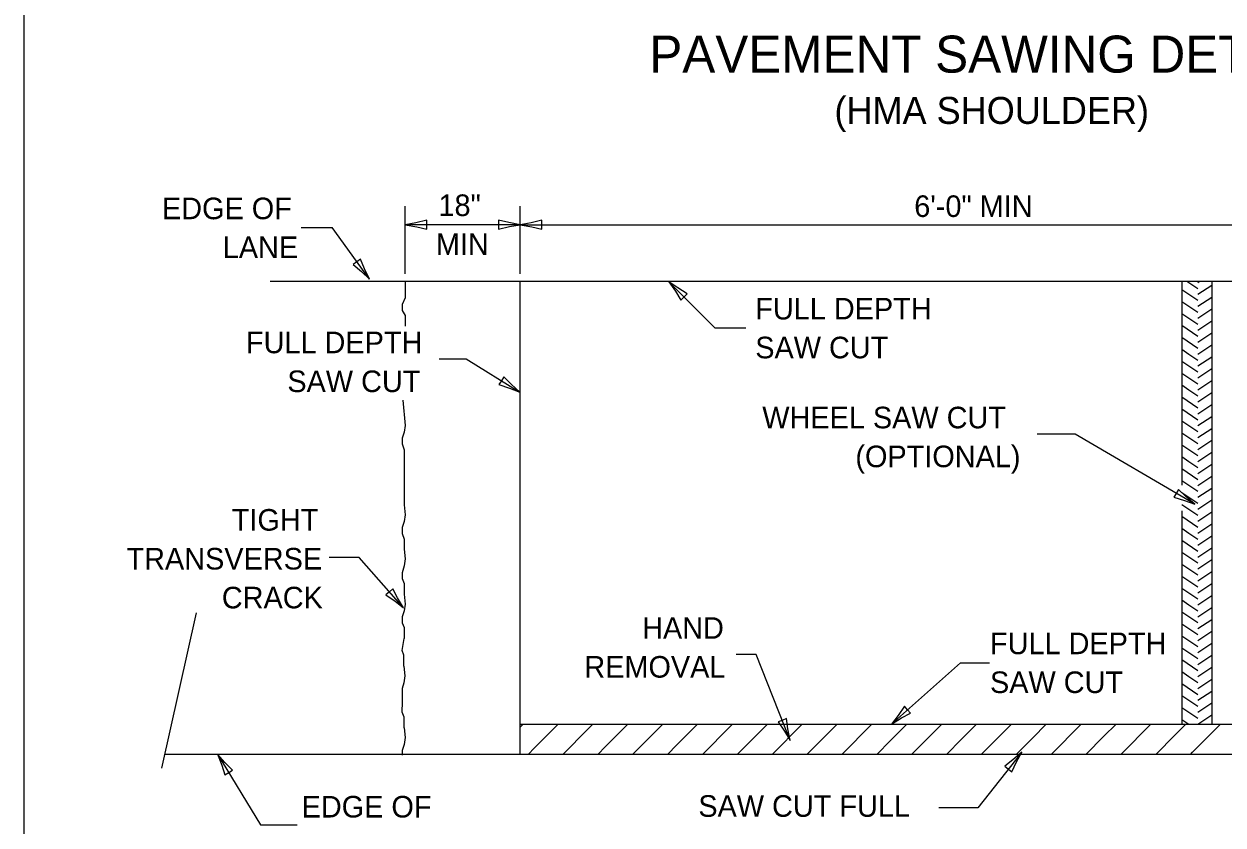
# Model space of a CAD drawing. Extents: x 2261917 to 2263177, y -3123772 to -3123372.
# Drawn here: x 2261916.7 to 2262072.3, y -3123580.9 to -3123477 of the extents above; entities that cross this region are included whole.
import ezdxf

# ---------------------------------------------------------------- set-up
doc = ezdxf.new("R2010")
doc.units = 0
for name, color, linetype in [('Default', 7, 'Continuous'), ('RD_Pr_Roadway_Dimensions', 7, 'Continuous'), ('RD_Pr_Roadway_Items', 7, 'Continuous'), ('RD_Pr_Roadway_Notes', 7, 'Continuous')]:
    doc.layers.add(name, color=color, linetype=linetype)

msp = doc.modelspace()

# ---------------------------------------------------------------- linework, layer by layer
at = {"layer": 'Default'}
msp.add_lwpolyline([(2261916.73, -3123771.81), (2262546.73, -3123771.81), (2262546.73, -3123371.81), (2261916.73, -3123371.81)], close=True, dxfattribs=at)
at = {"layer": 'RD_Pr_Roadway_Dimensions'}
for p, q in [((2261966.2, -3123509.4), (2261966.2, -3123500.63)), ((2261981.13, -3123509.4), (2261981.13, -3123500.63)), ((2261981.13, -3123503.03), (2261966.2, -3123503.03)), ((2261981.13, -3123503.03), (2262103.64, -3123503.03))]:
    msp.add_line(p, q, dxfattribs=at)
for points in [[(2261969, -3123503.61), (2261969, -3123503.03), (2261969, -3123502.44), (2261967.6, -3123502.79), (2261966.2, -3123503.03), (2261967.7, -3123503.3)], [(2261978.33, -3123502.44), (2261978.33, -3123503.03), (2261978.33, -3123503.61), (2261979.73, -3123503.27), (2261981.13, -3123503.03), (2261979.63, -3123502.76)], [(2261983.92, -3123503.61), (2261983.93, -3123503.03), (2261983.93, -3123502.44), (2261982.53, -3123502.79), (2261981.13, -3123503.03), (2261982.62, -3123503.3)], [(2261983.92, -3123503.61), (2261983.93, -3123503.03), (2261983.93, -3123502.44), (2261982.53, -3123502.79), (2261981.13, -3123503.03), (2261982.62, -3123503.3)]]:
    msp.add_lwpolyline(points, close=True, dxfattribs=at)
at = {"layer": 'RD_Pr_Roadway_Items'}
for p, q in [((2261948.66, -3123510.34), (2261981.12, -3123510.34)), ((2261981.12, -3123571.72), (2261981.12, -3123510.34)), ((2261981.12, -3123510.34), (2262103.61, -3123510.34)), ((2262066.97, -3123510.34), (2262066.97, -3123536.83)), ((2262067.64, -3123510.34), (2262067.91, -3123510.51)), ((2262067.91, -3123510.51), (2262069.07, -3123511.29)), ((2262069.07, -3123510.51), (2262069.33, -3123510.34)), ((2262069.07, -3123512.06), (2262070.87, -3123510.86)), ((2262070.87, -3123510.34), (2262070.87, -3123567.81)), ((2262066.97, -3123511.43), (2262069.07, -3123512.83)), ((2262069.07, -3123513.61), (2262070.87, -3123512.41)), ((2262066.97, -3123512.98), (2262069.07, -3123514.38)), ((2262069.07, -3123515.16), (2262070.87, -3123513.95)), ((2262066.97, -3123514.53), (2262067.91, -3123515.16)), ((2262067.91, -3123515.16), (2262069.07, -3123515.93)), ((2262069.07, -3123516.71), (2262070.87, -3123515.5)), ((2262066.97, -3123516.08), (2262069.07, -3123517.48)), ((2262069.07, -3123518.25), (2262070.87, -3123517.05)), ((2262066.97, -3123517.63), (2262069.07, -3123519.03)), ((2262069.07, -3123519.8), (2262070.87, -3123518.6)), ((2262066.97, -3123519.18), (2262067.91, -3123519.8)), ((2262067.91, -3123519.8), (2262069.07, -3123520.58)), ((2262069.07, -3123521.35), (2262070.87, -3123520.15)), ((2262066.97, -3123520.72), (2262069.07, -3123522.13)), ((2262069.07, -3123522.9), (2262070.87, -3123521.7)), ((2262066.97, -3123522.27), (2262069.07, -3123523.67)), ((2262069.07, -3123524.45), (2262070.87, -3123523.25)), ((2262066.97, -3123523.82), (2262067.91, -3123524.45)), ((2262067.91, -3123524.45), (2262069.07, -3123525.22)), ((2262069.07, -3123526), (2262070.87, -3123524.79)), ((2262066.97, -3123525.37), (2262069.07, -3123526.77)), ((2262069.07, -3123527.55), (2262070.87, -3123526.34)), ((2262066.97, -3123526.92), (2262069.07, -3123528.32)), ((2262069.07, -3123529.09), (2262070.87, -3123527.89)), ((2262066.97, -3123528.47), (2262067.91, -3123529.09)), ((2262067.91, -3123529.09), (2262069.07, -3123529.87)), ((2262069.07, -3123530.64), (2262070.87, -3123529.44)), ((2262066.97, -3123530.02), (2262069.07, -3123531.42)), ((2262069.07, -3123532.19), (2262070.87, -3123530.99)), ((2262066.97, -3123531.56), (2262069.07, -3123532.97)), ((2262069.07, -3123533.74), (2262070.87, -3123532.54)), ((2262066.97, -3123533.11), (2262067.91, -3123533.74)), ((2262067.91, -3123533.74), (2262069.07, -3123534.51)), ((2262069.07, -3123535.29), (2262070.87, -3123534.08)), ((2262066.97, -3123534.66), (2262069.07, -3123536.06)), ((2262069.07, -3123536.84), (2262070.87, -3123535.63)), ((2262066.97, -3123536.21), (2262069.07, -3123537.61)), ((2262069.07, -3123538.38), (2262070.87, -3123537.18)), ((2262066.97, -3123537.76), (2262067.91, -3123538.38)), ((2262067.91, -3123538.38), (2262069.07, -3123539.16)), ((2262069.07, -3123539.93), (2262070.87, -3123538.73)), ((2262066.97, -3123539.31), (2262069.07, -3123540.71)), ((2262066.97, -3123540.12), (2262066.97, -3123567.81)), ((2262069.07, -3123541.48), (2262070.87, -3123540.28)), ((2262066.97, -3123540.85), (2262069.07, -3123542.26)), ((2262069.07, -3123543.03), (2262070.87, -3123541.83)), ((2262066.97, -3123542.4), (2262067.91, -3123543.03)), ((2262067.91, -3123543.03), (2262069.07, -3123543.8)), ((2262069.07, -3123544.58), (2262070.87, -3123543.37)), ((2262066.97, -3123543.95), (2262069.07, -3123545.35)), ((2262069.07, -3123546.13), (2262070.87, -3123544.92)), ((2262066.97, -3123545.5), (2262069.07, -3123546.9)), ((2262069.07, -3123547.68), (2262070.87, -3123546.47)), ((2262066.97, -3123547.05), (2262067.91, -3123547.68)), ((2262067.91, -3123547.68), (2262069.07, -3123548.45)), ((2262069.07, -3123549.22), (2262070.87, -3123548.02)), ((2262066.97, -3123548.6), (2262069.07, -3123550)), ((2262069.07, -3123550.77), (2262070.87, -3123549.57)), ((2262066.97, -3123550.15), (2262069.07, -3123551.55)), ((2262069.07, -3123552.32), (2262070.87, -3123551.12)), ((2262066.97, -3123551.69), (2262067.91, -3123552.32)), ((2262067.91, -3123552.32), (2262069.07, -3123553.1)), ((2262069.07, -3123553.87), (2262070.87, -3123552.67)), ((2261934.63, -3123573.49), (2261939.1, -3123553.36)), ((2262066.97, -3123553.24), (2262069.07, -3123554.64)), ((2262069.07, -3123555.42), (2262070.87, -3123554.21)), ((2262066.97, -3123554.79), (2262069.07, -3123556.19)), ((2262069.07, -3123556.97), (2262070.87, -3123555.76)), ((2262066.97, -3123556.34), (2262067.91, -3123556.97)), ((2262067.91, -3123556.97), (2262069.07, -3123557.74)), ((2262069.07, -3123558.52), (2262070.87, -3123557.31)), ((2262066.97, -3123557.89), (2262069.07, -3123559.29)), ((2262069.07, -3123560.06), (2262070.87, -3123558.86)), ((2262066.97, -3123559.44), (2262069.07, -3123560.84)), ((2262069.07, -3123561.61), (2262070.87, -3123560.41)), ((2262066.97, -3123560.99), (2262067.91, -3123561.61)), ((2262067.91, -3123561.61), (2262069.07, -3123562.39)), ((2262069.07, -3123563.16), (2262070.87, -3123561.96)), ((2262066.97, -3123562.53), (2262069.07, -3123563.94)), ((2262069.07, -3123564.71), (2262070.87, -3123563.51)), ((2262066.97, -3123564.08), (2262069.07, -3123565.48)), ((2262069.07, -3123566.26), (2262070.87, -3123565.05)), ((2262066.97, -3123565.63), (2262067.91, -3123566.26)), ((2262067.91, -3123566.26), (2262069.07, -3123567.03)), ((2262069.07, -3123567.81), (2262070.87, -3123566.6)), ((2261981.12, -3123567.81), (2262103.61, -3123567.81)), ((2261981.12, -3123568.21), (2261981.52, -3123567.81)), ((2261982.98, -3123570.88), (2261986.05, -3123567.81)), ((2261986.66, -3123571.72), (2261989.95, -3123568.43)), ((2261989.95, -3123568.43), (2261990.57, -3123567.81)), ((2261992.21, -3123570.69), (2261995.1, -3123567.81)), ((2261995.71, -3123571.72), (2261999.19, -3123568.24)), ((2261999.19, -3123568.24), (2261999.62, -3123567.81)), ((2262001.45, -3123570.5), (2262004.15, -3123567.81)), ((2262004.76, -3123571.72), (2262008.42, -3123568.05)), ((2262008.42, -3123568.05), (2262008.67, -3123567.81)), ((2262010.69, -3123570.32), (2262013.2, -3123567.81)), ((2262013.81, -3123571.72), (2262017.66, -3123567.87)), ((2262017.66, -3123567.87), (2262017.72, -3123567.81)), ((2262019.92, -3123570.13), (2262022.25, -3123567.81)), ((2262022.86, -3123571.72), (2262026.77, -3123567.81)), ((2262029.16, -3123569.94), (2262031.3, -3123567.81)), ((2262031.91, -3123571.72), (2262035.82, -3123567.81)), ((2262038.4, -3123569.75), (2262040.34, -3123567.81)), ((2262040.96, -3123571.72), (2262044.87, -3123567.81)), ((2262047.64, -3123569.57), (2262049.39, -3123567.81)), ((2262050.01, -3123571.72), (2262053.92, -3123567.81)), ((2262056.87, -3123569.38), (2262058.44, -3123567.81)), ((2262059.14, -3123571.64), (2262062.97, -3123567.81)), ((2262066.11, -3123569.19), (2262067.49, -3123567.81)), ((2262066.97, -3123567.18), (2262067.91, -3123567.81)), ((2262068.37, -3123571.45), (2262072.02, -3123567.81)), ((2262018.34, -3123571.72), (2262019.92, -3123570.13)), ((2262027.39, -3123571.72), (2262029.16, -3123569.94)), ((2262036.44, -3123571.72), (2262038.4, -3123569.75)), ((2262045.49, -3123571.72), (2262047.64, -3123569.57)), ((2262054.54, -3123571.72), (2262056.87, -3123569.38)), ((2262063.59, -3123571.72), (2262066.11, -3123569.19)), ((2261981.12, -3123571.72), (2261935.03, -3123571.72)), ((2262103.61, -3123571.72), (2261981.12, -3123571.72)), ((2261982.14, -3123571.72), (2261982.98, -3123570.88)), ((2261991.19, -3123571.72), (2261992.21, -3123570.69)), ((2262000.24, -3123571.72), (2262001.45, -3123570.5)), ((2262009.29, -3123571.72), (2262010.69, -3123570.32)), ((2262059.06, -3123571.72), (2262059.14, -3123571.64)), ((2262068.11, -3123571.72), (2262068.37, -3123571.45))]:
    msp.add_line(p, q, dxfattribs=at)
for points in [[(2261966.21, -3123510.34), (2261966.21, -3123511.61), (2261966.21, -3123512.5), (2261965.82, -3123513.39), (2261965.82, -3123514.16), (2261966.21, -3123514.79), (2261966.21, -3123515.56), (2261966.21, -3123516.19)], [(2261965.88, -3123525.77), (2261966.21, -3123529.06), (2261966.08, -3123529.95), (2261965.82, -3123530.71), (2261965.82, -3123531.47), (2261966.08, -3123532.24), (2261966.08, -3123532.88), (2261966.08, -3123539.37)], [(2261966.08, -3123539.37), (2261966.21, -3123540.64), (2261966.08, -3123541.53), (2261965.82, -3123542.3), (2261965.82, -3123543.06), (2261966.08, -3123543.83), (2261966.08, -3123544.46), (2261966.08, -3123545.1)], [(2261966.08, -3123545.1), (2261966.21, -3123546.37), (2261966.08, -3123547.27), (2261965.82, -3123548.16), (2261965.82, -3123548.92), (2261966.08, -3123549.56), (2261966.08, -3123550.32), (2261966.08, -3123550.96)], [(2261966.08, -3123550.96), (2261966.21, -3123552.23), (2261966.08, -3123553.12), (2261965.82, -3123553.89), (2261965.82, -3123554.65), (2261966.08, -3123555.29), (2261966.08, -3123556.05), (2261966.08, -3123556.69)], [(2261966.04, -3123560.27), (2261966.04, -3123559.64), (2261966.04, -3123558.87), (2261965.79, -3123558.24), (2261966.08, -3123556.69)], [(2261966.04, -3123560.27), (2261966.17, -3123561.55), (2261966.04, -3123562.44), (2261965.79, -3123563.2), (2261965.83, -3123565.56)], [(2261966.08, -3123568.28), (2261966.08, -3123567.64), (2261966.08, -3123566.88), (2261965.82, -3123566.24), (2261965.82, -3123565.6)], [(2261966.08, -3123568.28), (2261966.21, -3123569.55), (2261966.08, -3123570.44), (2261965.82, -3123571.21), (2261965.82, -3123571.84)]]:
    msp.add_lwpolyline(points, dxfattribs=at)
at = {"layer": 'RD_Pr_Roadway_Notes'}
for p, q in [((2261952.7, -3123503.4), (2261956.71, -3123503.4)), ((2261961.55, -3123510.11), (2261956.71, -3123503.4)), ((2262000.41, -3123510.43), (2262006.38, -3123516.39)), ((2262006.38, -3123516.39), (2262010.39, -3123516.39)), ((2261970.6, -3123520.44), (2261974.11, -3123520.44)), ((2261974.11, -3123520.44), (2261981.06, -3123524.75)), ((2262053.14, -3123530.2), (2262048.23, -3123530.2)), ((2262068.65, -3123539.29), (2262053.14, -3123530.2)), ((2261960.23, -3123546.18), (2261956.35, -3123546.18)), ((2261966, -3123552.73), (2261960.23, -3123546.18)), ((2262011.75, -3123558.76), (2262009.16, -3123558.76)), ((2262016.16, -3123569.91), (2262011.75, -3123558.76)), ((2262029.3, -3123567.79), (2262038.26, -3123559.83)), ((2262038.26, -3123559.83), (2262042.02, -3123559.83)), ((2261941.85, -3123571.7), (2261947.44, -3123580.87)), ((2262046.2, -3123571.42), (2262040.51, -3123578.65)), ((2262040.51, -3123578.65), (2262035.46, -3123578.65)), ((2261947.44, -3123580.87), (2261952.17, -3123580.87))]:
    msp.add_line(p, q, dxfattribs=at)
for points in [[(2261960.39, -3123507.5), (2261959.91, -3123507.84), (2261959.44, -3123508.18), (2261960.54, -3123509.12), (2261961.55, -3123510.11), (2261960.9, -3123508.74)], [(2262001.97, -3123512.82), (2262002.39, -3123512.4), (2262002.8, -3123511.99), (2262001.57, -3123511.24), (2262000.41, -3123510.43), (2262001.27, -3123511.67)], [(2261978.99, -3123522.77), (2261978.68, -3123523.27), (2261978.37, -3123523.77), (2261979.74, -3123524.21), (2261981.06, -3123524.75), (2261979.94, -3123523.73)], [(2262066.53, -3123537.37), (2262066.24, -3123537.88), (2262065.94, -3123538.38), (2262067.32, -3123538.79), (2262068.65, -3123539.29), (2262067.5, -3123538.3)], [(2261964.59, -3123550.24), (2261964.15, -3123550.63), (2261963.71, -3123551.02), (2261964.89, -3123551.84), (2261966, -3123552.73), (2261965.21, -3123551.43)], [(2262031.78, -3123566.37), (2262031.39, -3123565.93), (2262031, -3123565.49), (2262030.18, -3123566.68), (2262029.3, -3123567.79), (2262030.59, -3123567)], [(2262015.67, -3123567.09), (2262015.13, -3123567.31), (2262014.58, -3123567.52), (2262015.42, -3123568.7), (2262016.16, -3123569.91), (2262015.86, -3123568.42)], [(2261942.8, -3123574.39), (2261943.3, -3123574.09), (2261943.8, -3123573.79), (2261942.78, -3123572.77), (2261941.85, -3123571.7), (2261942.39, -3123573.12)], [(2262044.01, -3123573.25), (2262044.47, -3123573.62), (2262044.93, -3123573.98), (2262045.53, -3123572.67), (2262046.2, -3123571.42), (2262045.07, -3123572.42)]]:
    msp.add_lwpolyline(points, close=True, dxfattribs=at)

# ---------------------------------------------------------------- texts
at = {"layer": 'RD_Pr_Roadway_Dimensions'}
for s, p in [('18"', (2261970.52, -3123501.91)), ('6\'-0" MIN', (2262032.26, -3123502.03)), ('MIN', (2261970.18, -3123506.95))]:
    msp.add_text(s, height=2.8, dxfattribs=at).set_placement(p)
at = {"layer": 'RD_Pr_Roadway_Notes'}
for s, height, p in [('PAVEMENT SAWING DETAIL', 4.8, (2261997.88, -3123483.31)), ('(HMA SHOULDER)', 3.5, (2262021.9, -3123489.96)), ('EDGE OF', 2.8, (2261934.64, -3123502.32)), ('LANE', 2.8, (2261942.53, -3123507.36)), ('FULL DEPTH', 2.8, (2262011.63, -3123515.32)), ('FULL DEPTH', 2.8, (2261945.54, -3123519.7)), ('SAW CUT', 2.8, (2262011.63, -3123520.36)), ('SAW CUT', 2.8, (2261950.91, -3123524.74)), ('WHEEL SAW CUT', 2.8, (2262012.54, -3123529.44)), ('(OPTIONAL)', 2.8, (2262024.62, -3123534.48)), ('TIGHT', 2.8, (2261943.7, -3123542.71)), ('TRANSVERSE', 2.8, (2261930.04, -3123547.75)), ('CRACK', 2.8, (2261942.41, -3123552.79)), ('HAND', 2.8, (2261996.95, -3123556.73)), ('FULL DEPTH', 2.8, (2262042.09, -3123558.73)), ('REMOVAL', 2.8, (2261989.45, -3123561.77)), ('SAW CUT', 2.8, (2262042.09, -3123563.77)), ('EDGE OF', 2.8, (2261952.76, -3123579.91)), ('SAW CUT FULL', 2.8, (2262004.24, -3123579.82))]:
    msp.add_text(s, height=height, dxfattribs=at).set_placement(p)

doc.saveas('drawing.dxf')
